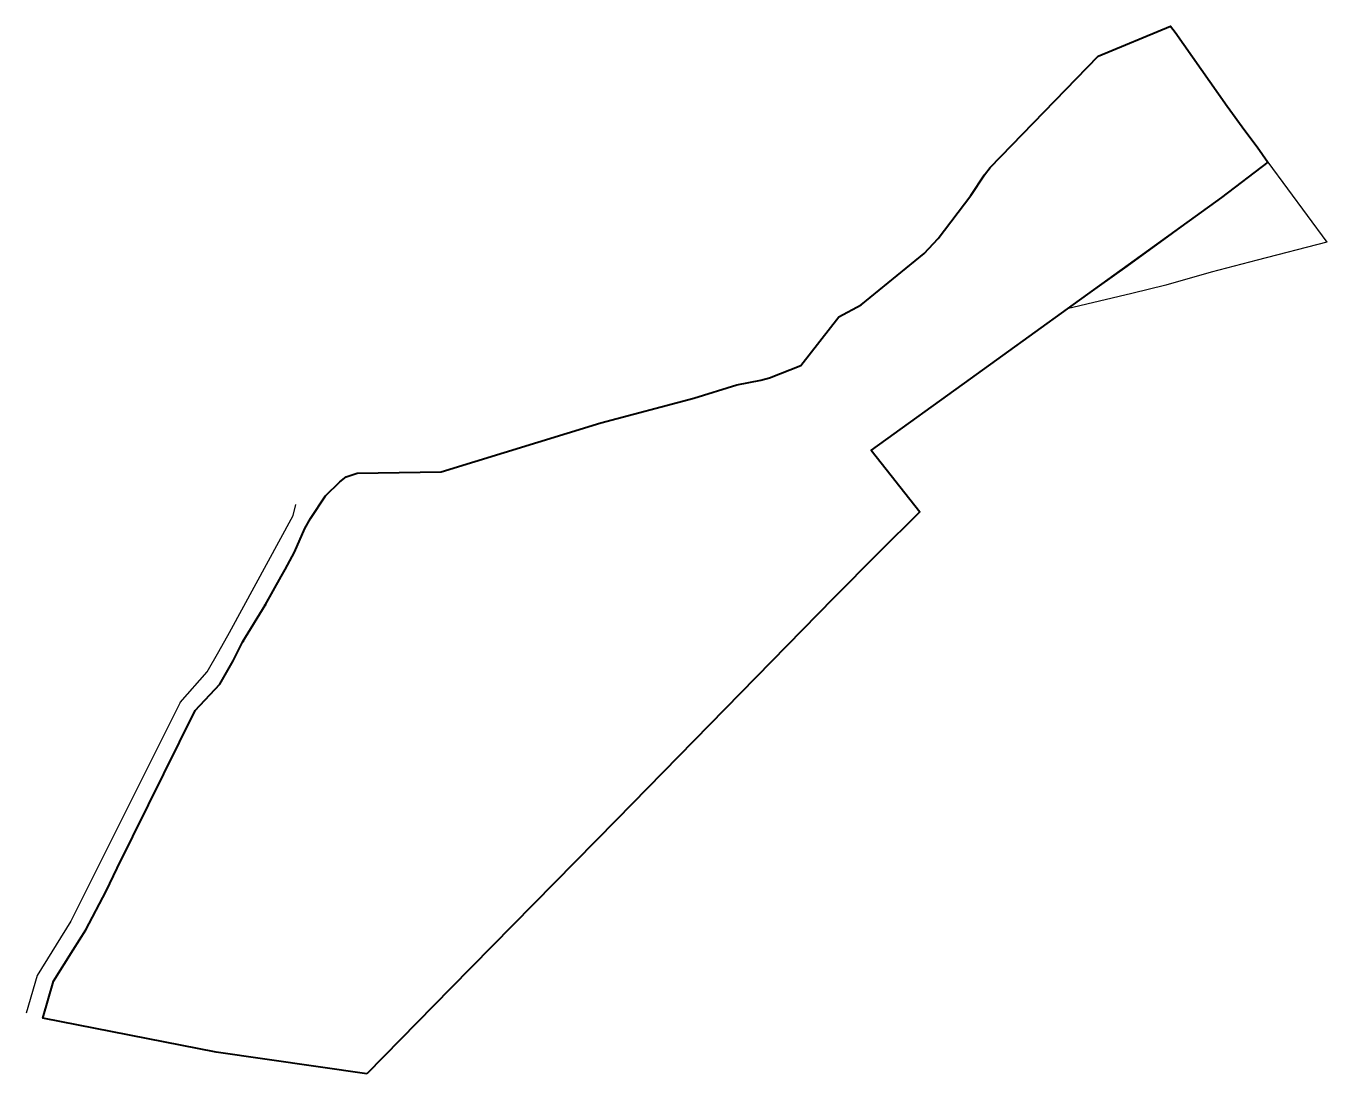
# Model space of a CAD drawing. Header units: millimetres. Extents: x 610764 to 1044762885095, y 1316825 to 2569345345915.
# Drawn here: x 1044762884412 to 1044762885095, y 2569345345365 to 2569345345915 of the extents above.
import ezdxf

# ---------------------------------------------------------------- set-up
doc = ezdxf.new("R2010")
doc.units = ezdxf.units.MM
doc.layers.add('EST. .20', color=3, linetype='Continuous', lineweight=20)

msp = doc.modelspace()

# ---------------------------------------------------------------- linework, layer by layer
at = {"layer": 'EST. .20', "color": 6, "linetype": 'Continuous', "lineweight": 40, "flags": 128}
msp.add_lwpolyline([(1044762884590.85, 2569345345365.36), (1044762884511.88, 2569345345376.83), (1044762884420.94, 2569345345394.72), (1044762884426.58, 2569345345414.09), (1044762884436.86, 2569345345430.58), (1044762884443.55, 2569345345441.05), (1044762884454.16, 2569345345461.28), (1044762884459.99, 2569345345473.38), (1044762884500.88, 2569345345556.15), (1044762884513.88, 2569345345569.99), (1044762884520.78, 2569345345582.14), (1044762884525.95, 2569345345592.27), (1044762884537.59, 2569345345611.42), (1044762884546.05, 2569345345626.38), (1044762884548.17, 2569345345630.17), (1044762884552.99, 2569345345639.18), (1044762884558.44, 2569345345651.56), (1044762884561.32, 2569345345656.79), (1044762884569.3, 2569345345668.79), (1044762884576.72, 2569345345676.09), (1044762884580.14, 2569345345678.69), (1044762884585.77, 2569345345680.59), (1044762884585.77, 2569345345680.59), (1044762884629.87, 2569345345681.26), (1044762884713.72, 2569345345707.08), (1044762884762.52, 2569345345720.04), (1044762884785.02, 2569345345726.92), (1044762884797.57, 2569345345729.46), (1044762884802.19, 2569345345730.63), (1044762884818.58, 2569345345737.06), (1044762884838.57, 2569345345762.59), (1044762884850.3, 2569345345769.04), (1044762884883.29, 2569345345795.85), (1044762884890.67, 2569345345803.73), (1044762884907.84, 2569345345826.3), (1044762884915, 2569345345837.17), (1044762884917.83, 2569345345841.08), (1044762884974.47, 2569345345899.49), (1044762885012.43, 2569345345915.28), (1044762885014.94, 2569345345912.13), (1044762885042.17, 2569345345873.22), (1044762885051.5, 2569345345860.47), (1044762885058.01, 2569345345851.81), (1044762885063.55, 2569345345843.86), (1044762885039.26, 2569345345825.21), (1044762884958.27, 2569345345766.83), (1044762884907.48, 2569345345730.12), (1044762884855.49, 2569345345692.65), (1044762884880.94, 2569345345660.39), (1044762884859.15, 2569345345638.7), (1044762884835.8, 2569345345615.01), (1044762884721.97, 2569345345498.81), (1044762884634.92, 2569345345410.39), (1044762884590.85, 2569345345365.36)], dxfattribs=at)
at = {"layer": 'EST. .20', "color": 3, "linetype": 'Continuous', "lineweight": -2, "flags": 128}
msp.add_lwpolyline([(1044762885063.55, 2569345345843.86), (1044762885094.58, 2569345345801.88), (1044762885057.93, 2569345345792.44), (1044762885033.83, 2569345345786.04), (1044762885010, 2569345345779.37), (1044762884992.15, 2569345345774.94), (1044762884958.27, 2569345345766.83), (1044762884989.79, 2569345345789.3), (1044762885039.26, 2569345345825.21), (1044762885063.55, 2569345345843.86)], dxfattribs=at)
at = {"layer": 'EST. .20', "color": 7, "linetype": 'Continuous', "lineweight": -2, "flags": 128}
for points in [[(1044762884492.93, 2569345345560.36), (1044762884507.18, 2569345345576.4), (1044762884513.32, 2569345345587.08), (1044762884518.82, 2569345345596.96), (1044762884552.32, 2569345345658.45), (1044762884553.71, 2569345345664.21)], [(1044762884492.93, 2569345345560.36), (1044762884435.72, 2569345345445.48), (1044762884418.08, 2569345345417.05), (1044762884412.15, 2569345345397.31)]]:
    msp.add_lwpolyline(points, dxfattribs=at)
at = {"layer": 'EST. .20', "color": 6, "linetype": 'Continuous', "lineweight": 40}
for centre in [(1044762884537.59, 2569345345611.42), (1044762884525.95, 2569345345592.27)]:
    msp.add_circle(centre, 0.177, dxfattribs=at)

doc.saveas('drawing.dxf')
